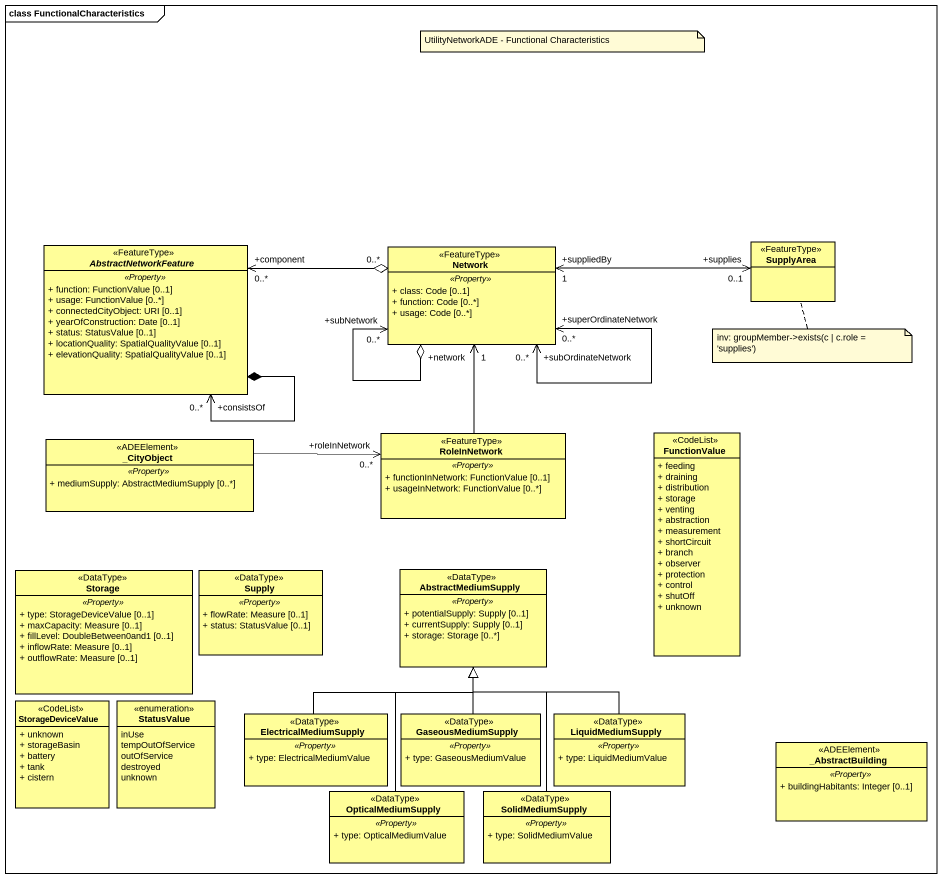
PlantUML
@startuml
mainframe class FunctionalCharacteristics
hide circle
hide empty members
skinparam classAttributeIconSize 0
abstract class AbstractNetworkFeature <<FeatureType>> #FFFE99 {
  .. <<Property>> ..
  + function: FunctionValue [0..1]
  + usage: FunctionValue [0..*]
  + connectedCityObject: URI [0..1]
  + yearOfConstruction: Date [0..1]
  + status: StatusValue [0..1]
  + locationQuality: SpatialQualityValue [0..1]
  + elevationQuality: SpatialQualityValue [0..1]
}
class "Network" as Network_ <<FeatureType>> #FFFE99 {
  .. <<Property>> ..
  + class: Code [0..1]
  + function: Code [0..*]
  + usage: Code [0..*]
}
class SupplyArea <<FeatureType>> #FFFE99
class "_CityObject" as CityObject <<ADEElement>> #FFFE99 {
  .. <<Property>> ..
  + mediumSupply: AbstractMediumSupply [0..*]
}
class RoleInNetwork <<FeatureType>> #FFFE99 {
  .. <<Property>> ..
  + functionInNetwork: FunctionValue [0..1]
  + usageInNetwork: FunctionValue [0..*]
}
class FunctionValue <<CodeList>> #FFFE99 {
  + feeding
  + draining
  + distribution
  + storage
  + venting
  + abstraction
  + measurement
  + shortCircuit
  + branch
  + observer
  + protection
  + control
  + shutOff
  + unknown
}
class "Storage" as Storage_ <<DataType>> #FFFE99 {
  .. <<Property>> ..
  + type: StorageDeviceValue [0..1]
  + maxCapacity: Measure [0..1]
  + fillLevel: DoubleBetween0and1 [0..1]
  + inflowRate: Measure [0..1]
  + outflowRate: Measure [0..1]
}
class Supply <<DataType>> #FFFE99 {
  .. <<Property>> ..
  + flowRate: Measure [0..1]
  + status: StatusValue [0..1]
}
class AbstractMediumSupply <<DataType>> #FFFE99 {
  .. <<Property>> ..
  + potentialSupply: Supply [0..1]
  + currentSupply: Supply [0..1]
  + storage: Storage [0..*]
}
class StorageDeviceValue <<CodeList>> #FFFE99 {
  + unknown
  + storageBasin
  + battery
  + tank
  + cistern
}
enum StatusValue #FFFE99 {
  inUse
  tempOutOfService
  outOfService
  destroyed
  unknown
}
class ElectricalMediumSupply <<DataType>> #FFFE99 {
  .. <<Property>> ..
  + type: ElectricalMediumValue
}
class GaseousMediumSupply <<DataType>> #FFFE99 {
  .. <<Property>> ..
  + type: GaseousMediumValue
}
class LiquidMediumSupply <<DataType>> #FFFE99 {
  .. <<Property>> ..
  + type: LiquidMediumValue
}
class "_AbstractBuilding" as AbstractBuilding <<ADEElement>> #FFFE99 {
  .. <<Property>> ..
  + buildingHabitants: Integer [0..1]
}
class OpticalMediumSupply <<DataType>> #FFFE99 {
  .. <<Property>> ..
  + type: OpticalMediumValue
}
class SolidMediumSupply <<DataType>> #FFFE99 {
  .. <<Property>> ..
  + type: SolidMediumValue
}
AbstractNetworkFeature "+consistsOf\n0..*" <--* AbstractNetworkFeature
AbstractNetworkFeature "+component\n0..*" <-right-o "0..*" Network_
Network_ "+subNetwork\n0..*" <--o Network_
Network_ "+subOrdinateNetwork\n0..*" <--> "+superOrdinateNetwork\n0..*" Network_
SupplyArea "+supplies\n0..1" <-left-> "+suppliedBy\n1" Network_
CityObject -right-> "+roleInNetwork\n0..*" RoleInNetwork
RoleInNetwork -up-> "+network\n1" Network_
ElectricalMediumSupply -up-|> AbstractMediumSupply
GaseousMediumSupply -up-|> AbstractMediumSupply
LiquidMediumSupply -up-|> AbstractMediumSupply
OpticalMediumSupply -up-|> AbstractMediumSupply
SolidMediumSupply -up-|> AbstractMediumSupply
note as N1
  UtilityNetworkADE - Functional Characteristics
end note
note bottom of SupplyArea : inv: groupMember->exists(c | c.role = 'supplies')
@enduml
